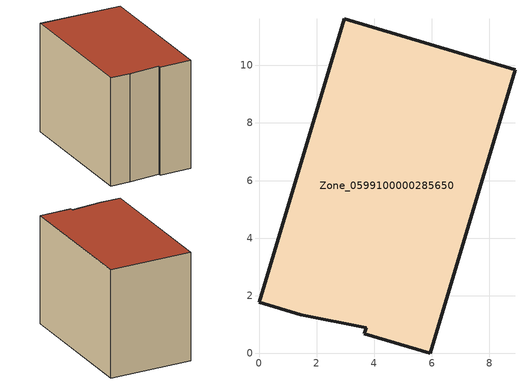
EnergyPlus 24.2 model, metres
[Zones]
Zone_0599100000285650
 floor ground (C_G): 5.94,0 3.65,0.68 3.72,0.89 1.45,1.34 0,1.77 2.96,11.62 8.89,9.85 z0.48
 wall outside (C_F): 1.45,1.34 3.72,0.89 3.65,0.68 5.94,0 8.89,9.85 2.96,11.62 0,1.77 1.45,1.34 z0.48:8.56
 roof outside (C_R): 3.65,0.68 5.94,0 8.89,9.85 2.96,11.62 0,1.77 1.45,1.34 3.72,0.89 z8.56
[BUILDING]
Pand.0599100000285650: North Axis=0; Terrain=City; Loads Convergence Tolerance Value=0.04; Temperature Convergence Tolerance Value=0.4; Solar Distribution=FullExterior; Maximum Number of Warmup Days=25; Minimum Number of Warmup Days=1
[Site:Location]
Rotterdam.The.Hague.AP_ZH_NLD Design_Conditions: Latitude=51.96; Longitude=4.45; Time Zone=1; Elevation=-4.5
[SITE:GROUNDTEMPERATURE:BUILDINGSURFACE]
18, 18, 18, 18, 18, 18, 18, 18, 18, 18, 18, 18
[MATERIAL] Thermal Absorptance=0.9; Solar Absorptance=0.7; Visible Absorptance=0.7
Name | Roughness | Thickness | Conductivity | Density | Specific Heat
G.TI.1965-1974 | MediumSmooth | 0.15 | 0.882353 | 540 | 1210
F.TI.1965-1974 | Rough | 0.3 | 0.697674 | 1920 | 840
R.TI.1965-1974 | MediumRough | 0.2 | 0.232558 | 1500 | 1000
[CONSTRUCTION]
C_G: G.TI.1965-1974
C_F: F.TI.1965-1974
C_R: R.TI.1965-1974
[ZONE]
Zone_0599100000285650: Type=1; Multiplier=1; Ceiling Height=Autocalculate; Volume=Autocalculate; Floor Area=autocalculate; Part of Total Floor Area=Yes
[ZONEINFILTRATION:DESIGNFLOWRATE]
Infil_Zone_0599100000285650: Zone or ZoneList or Space or SpaceList=Zone_0599100000285650; Schedule=AlwaysOn; Design Flow Rate Calculation Method=Flow/Area; Flow Rate per Floor Area=0.003; Constant Term Coefficient=1; Temperature Term Coefficient=0; Velocity Term Coefficient=0; Velocity Squared Term Coefficient=0
[HVACTEMPLATE:ZONE:IDEALLOADSAIRSYSTEM]
Zone_0599100000285650: Maximum Heating Supply Air Temperature=50; Minimum Cooling Supply Air Temperature=13; Maximum Heating Supply Air Humidity Ratio=0.0156; Minimum Cooling Supply Air Humidity Ratio=0.0077; Heating Limit=NoLimit; Cooling Limit=NoLimit; Dehumidification Control Type=ConstantSensibleHeatRatio; Cooling Sensible Heat Ratio=0.7; Dehumidification Setpoint=60; Humidification Control Type=None; Humidification Setpoint=30; Outdoor Air Method=None; Outdoor Air Flow Rate per Person=0.00944; Outdoor Air Flow Rate per Zone Floor Area=0; Outdoor Air Flow Rate per Zone=0; Demand Controlled Ventilation Type=None; Outdoor Air Economizer Type=NoEconomizer; Heat Recovery Type=None; Sensible Heat Recovery Effectiveness=0.7; Latent Heat Recovery Effectiveness=0.65
[ZONECONTROL:THERMOSTAT]
ThermostatControl_Zone_0599100000285650: Zone or ZoneList=Zone_0599100000285650; Control Type Schedule=DualSetpointControlType; Control 1=Thermostat_Zone_0599100000285650; Temperature Difference Between Cutout And Setpoint=0
[THERMOSTATSETPOINT:DUALSETPOINT]
Thermostat_Zone_0599100000285650: Heating Setpoint Temperature Schedule=HeatingSetpoint_Zone_0599100000285650; Cooling Setpoint Temperature Schedule=CoolingSetpoint_Zone_0599100000285650
[SCHEDULE:COMPACT]
HeatingSetpoint_Zone_0599100000285650: Through: 12/31, For: AllDays, Until: 24:00, 21
CoolingSetpoint_Zone_0599100000285650: Through: 12/31, For: AllDays, Until: 24:00, 24
DualSetpointControlType: Through: 12/31, For: AllDays, Until: 24:00, 4
AlwaysOn: Through: 12/31, For: AllDays, Until: 24:00, 1
